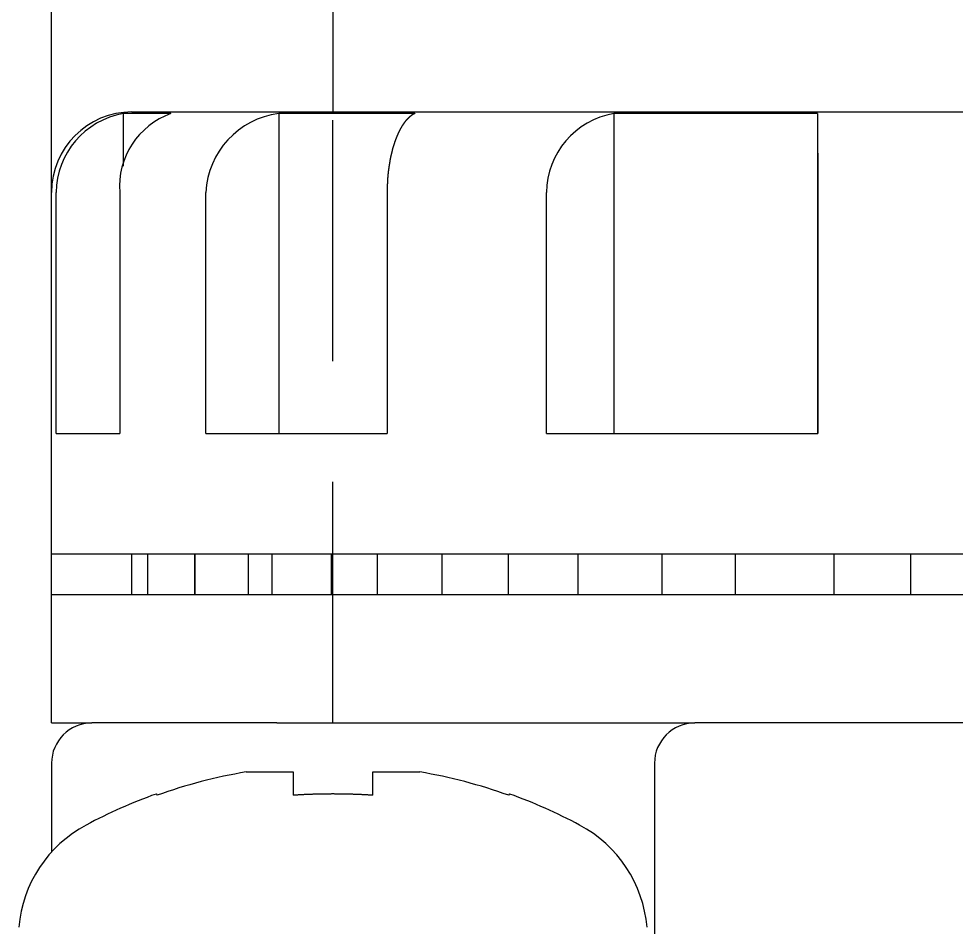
# Model space of a CAD drawing. Extents: x 257 to 467, y 148 to 350.
# Drawn here: x 287.72 to 299.39, y 223.34 to 234.64 of the extents above; entities that cross this region are included whole.
import ezdxf

# ---------------------------------------------------------------- set-up
doc = ezdxf.new("R2010")
doc.units = 0
doc.linetypes.add('HIDDEN', pattern=[4.5, 3, -1.5])
doc.layers.get('0').update_dxf_attribs({"linetype": 'CONTINUOUS'})

msp = doc.modelspace()

# ---------------------------------------------------------------- linework, layer by layer
at = {"color": 7, "linetype": 'CONTINUOUS'}
for p, q in [((288.132, 232.477), (288.132, 244.877)), ((291.632, 234.877), (291.632, 234.377)), ((291.632, 234.377), (291.632, 233.477)), ((289.024, 233.457), (289.024, 232.805)), ((289.618, 233.457), (289.024, 233.457)), ((289.132, 233.477), (322.132, 233.477)), ((290.958, 233.457), (290.958, 229.477)), ((292.651, 233.457), (290.958, 233.457)), ((295.125, 233.457), (295.125, 229.477)), ((297.659, 233.457), (295.125, 233.457)), ((297.659, 233.457), (297.659, 229.477)), ((297.66, 233.457), (297.663, 232.477)), ((288.132, 227.977), (288.132, 232.477)), ((288.188, 229.477), (288.188, 232.477)), ((288.98, 232.477), (288.98, 229.477)), ((290.051, 229.477), (290.051, 232.477)), ((292.307, 232.477), (292.307, 229.477)), ((294.287, 229.477), (294.287, 232.477)), ((297.663, 232.477), (297.663, 229.477)), ((288.188, 229.477), (288.98, 229.477)), ((290.051, 229.477), (292.307, 229.477)), ((294.287, 229.477), (297.663, 229.477)), ((323.132, 227.977), (288.132, 227.977)), ((288.132, 227.477), (288.132, 227.977)), ((289.132, 227.477), (289.132, 227.977)), ((289.329, 227.477), (289.329, 227.977)), ((289.915, 227.977), (289.915, 227.477)), ((289.915, 227.477), (289.915, 227.977)), ((290.577, 227.977), (290.577, 227.477)), ((290.876, 227.477), (290.876, 227.977)), ((291.61, 227.977), (291.61, 227.477)), ((292.187, 227.477), (292.187, 227.977)), ((292.988, 227.977), (292.988, 227.477)), ((293.818, 227.477), (293.818, 227.977)), ((294.677, 227.977), (294.677, 227.477)), ((295.727, 227.477), (295.727, 227.977)), ((296.636, 227.977), (296.636, 227.477)), ((297.868, 227.477), (297.868, 227.977)), ((298.817, 227.977), (298.817, 227.477)), ((288.132, 225.877), (288.132, 227.477)), ((288.132, 227.477), (323.132, 227.477)), ((288.132, 225.877), (288.632, 225.877)), ((290.935, 225.877), (288.632, 225.877)), ((290.935, 225.877), (296.132, 225.877)), ((301.478, 225.877), (296.132, 225.877)), ((288.132, 225.377), (288.132, 224.27)), ((295.632, 225.377), (295.632, 221.777)), ((290.552, 225.268), (291.137, 225.268)), ((291.137, 225.268), (291.137, 224.978)), ((292.127, 224.978), (292.127, 225.268)), ((292.127, 225.268), (292.712, 225.268)), ((289.432, 224.994), (289.445, 224.978)), ((293.819, 224.978), (293.832, 224.994))]:
    msp.add_line(p, q, dxfattribs=at)
at = {"color": 7, "linetype": 'HIDDEN'}
msp.add_line((291.632, 225.877), (291.632, 233.477), dxfattribs=at)
at = {"color": 7}
msp.add_polyline3d([(292.651, 233.457, 0), (292.65, 233.457, 0), (292.649, 233.456, 0), (292.649, 233.456, 0), (292.648, 233.456, 0), (292.647, 233.456, 0), (292.647, 233.455, 0), (292.646, 233.455, 0), (292.645, 233.455, 0), (292.645, 233.455, 0), (292.644, 233.454, 0), (292.644, 233.454, 0), (292.643, 233.454, 0), (292.642, 233.454, 0), (292.642, 233.453, 0), (292.641, 233.453, 0), (292.64, 233.453, 0), (292.64, 233.453, 0), (292.639, 233.452, 0), (292.638, 233.452, 0), (292.638, 233.452, 0), (292.637, 233.451, 0), (292.637, 233.451, 0), (292.636, 233.451, 0), (292.635, 233.451, 0), (292.635, 233.45, 0), (292.634, 233.45, 0), (292.633, 233.45, 0), (292.633, 233.449, 0), (292.632, 233.449, 0), (292.632, 233.449, 0), (292.631, 233.448, 0), (292.63, 233.448, 0), (292.63, 233.448, 0), (292.629, 233.447, 0), (292.629, 233.447, 0), (292.628, 233.447, 0), (292.627, 233.446, 0), (292.627, 233.446, 0), (292.626, 233.446, 0), (292.626, 233.445, 0), (292.625, 233.445, 0), (292.624, 233.445, 0), (292.624, 233.444, 0), (292.623, 233.444, 0), (292.623, 233.444, 0), (292.622, 233.443, 0), (292.621, 233.443, 0), (292.621, 233.443, 0), (292.62, 233.442, 0), (292.62, 233.442, 0), (292.619, 233.442, 0), (292.618, 233.441, 0), (292.618, 233.441, 0), (292.617, 233.44, 0), (292.617, 233.44, 0), (292.616, 233.44, 0), (292.616, 233.439, 0), (292.615, 233.439, 0), (292.614, 233.439, 0), (292.614, 233.438, 0), (292.613, 233.438, 0), (292.613, 233.437, 0), (292.612, 233.437, 0), (292.612, 233.437, 0), (292.611, 233.436, 0), (292.61, 233.436, 0), (292.61, 233.435, 0), (292.609, 233.435, 0), (292.609, 233.435, 0), (292.608, 233.434, 0), (292.608, 233.434, 0), (292.607, 233.433, 0), (292.607, 233.433, 0), (292.606, 233.433, 0), (292.605, 233.432, 0), (292.605, 233.432, 0), (292.604, 233.431, 0), (292.604, 233.431, 0), (292.603, 233.43, 0), (292.603, 233.43, 0), (292.602, 233.43, 0), (292.602, 233.429, 0), (292.601, 233.429, 0), (292.601, 233.428, 0), (292.6, 233.428, 0), (292.599, 233.427, 0), (292.599, 233.427, 0), (292.598, 233.427, 0), (292.598, 233.426, 0), (292.597, 233.426, 0), (292.597, 233.425, 0), (292.596, 233.425, 0), (292.596, 233.424, 0), (292.595, 233.424, 0), (292.595, 233.423, 0), (292.594, 233.423, 0), (292.594, 233.423, 0), (292.593, 233.422, 0), (292.593, 233.422, 0), (292.592, 233.421, 0), (292.592, 233.421, 0), (292.591, 233.42, 0), (292.59, 233.42, 0), (292.59, 233.419, 0), (292.589, 233.419, 0), (292.589, 233.419, 0), (292.588, 233.418, 0), (292.588, 233.418, 0), (292.587, 233.417, 0), (292.587, 233.417, 0), (292.586, 233.416, 0), (292.586, 233.416, 0), (292.585, 233.415, 0), (292.585, 233.415, 0), (292.584, 233.414, 0), (292.584, 233.414, 0), (292.583, 233.413, 0), (292.583, 233.413, 0), (292.582, 233.413, 0), (292.582, 233.412, 0), (292.581, 233.412, 0), (292.581, 233.411, 0), (292.58, 233.411, 0), (292.58, 233.41, 0), (292.579, 233.41, 0), (292.579, 233.409, 0), (292.578, 233.409, 0), (292.578, 233.408, 0), (292.577, 233.408, 0), (292.577, 233.407, 0), (292.576, 233.407, 0), (292.576, 233.406, 0), (292.575, 233.406, 0), (292.575, 233.406, 0), (292.574, 233.405, 0), (292.574, 233.405, 0), (292.573, 233.404, 0), (292.573, 233.404, 0), (292.572, 233.403, 0), (292.572, 233.403, 0), (292.571, 233.402, 0), (292.571, 233.402, 0), (292.57, 233.401, 0), (292.57, 233.401, 0), (292.569, 233.4, 0), (292.569, 233.4, 0), (292.568, 233.399, 0), (292.568, 233.399, 0), (292.567, 233.398, 0), (292.567, 233.398, 0), (292.566, 233.397, 0), (292.566, 233.397, 0), (292.565, 233.396, 0), (292.565, 233.396, 0), (292.564, 233.395, 0), (292.564, 233.395, 0), (292.563, 233.394, 0), (292.563, 233.394, 0), (292.562, 233.393, 0), (292.562, 233.393, 0), (292.561, 233.392, 0), (292.561, 233.392, 0), (292.56, 233.391, 0), (292.56, 233.391, 0), (292.559, 233.39, 0), (292.559, 233.39, 0), (292.558, 233.389, 0), (292.558, 233.389, 0), (292.558, 233.388, 0), (292.557, 233.388, 0), (292.557, 233.387, 0), (292.556, 233.387, 0), (292.556, 233.386, 0), (292.555, 233.386, 0), (292.555, 233.385, 0), (292.554, 233.385, 0), (292.554, 233.384, 0), (292.553, 233.384, 0), (292.553, 233.383, 0), (292.552, 233.383, 0), (292.552, 233.382, 0), (292.551, 233.382, 0), (292.551, 233.381, 0), (292.55, 233.381, 0), (292.55, 233.38, 0), (292.55, 233.38, 0), (292.549, 233.379, 0), (292.549, 233.379, 0), (292.548, 233.378, 0), (292.548, 233.378, 0), (292.547, 233.377, 0), (292.547, 233.377, 0), (292.546, 233.376, 0), (292.546, 233.376, 0), (292.545, 233.375, 0), (292.545, 233.375, 0), (292.545, 233.374, 0), (292.544, 233.374, 0), (292.544, 233.373, 0), (292.543, 233.373, 0), (292.543, 233.372, 0), (292.542, 233.372, 0), (292.542, 233.371, 0), (292.541, 233.371, 0), (292.541, 233.37, 0), (292.54, 233.37, 0), (292.54, 233.369, 0), (292.54, 233.369, 0), (292.539, 233.368, 0), (292.539, 233.367, 0), (292.538, 233.367, 0), (292.538, 233.366, 0), (292.537, 233.366, 0), (292.537, 233.365, 0), (292.536, 233.365, 0), (292.536, 233.364, 0), (292.536, 233.364, 0), (292.535, 233.363, 0), (292.535, 233.363, 0), (292.534, 233.362, 0), (292.534, 233.362, 0), (292.533, 233.361, 0), (292.533, 233.361, 0), (292.532, 233.36, 0), (292.532, 233.359, 0), (292.532, 233.359, 0), (292.531, 233.358, 0), (292.531, 233.358, 0), (292.53, 233.357, 0), (292.53, 233.357, 0), (292.529, 233.356, 0), (292.529, 233.356, 0), (292.529, 233.355, 0), (292.528, 233.355, 0), (292.528, 233.354, 0), (292.527, 233.354, 0), (292.527, 233.353, 0), (292.526, 233.352, 0), (292.526, 233.352, 0), (292.526, 233.351, 0), (292.525, 233.351, 0), (292.525, 233.35, 0), (292.524, 233.35, 0), (292.524, 233.349, 0), (292.523, 233.349, 0), (292.523, 233.348, 0), (292.523, 233.348, 0), (292.522, 233.347, 0), (292.522, 233.346, 0), (292.521, 233.346, 0), (292.521, 233.345, 0), (292.521, 233.345, 0), (292.52, 233.344, 0), (292.52, 233.344, 0), (292.519, 233.343, 0), (292.519, 233.343, 0), (292.518, 233.342, 0), (292.518, 233.342, 0), (292.518, 233.341, 0), (292.517, 233.34, 0), (292.517, 233.34, 0), (292.516, 233.339, 0), (292.516, 233.339, 0), (292.516, 233.338, 0), (292.515, 233.338, 0), (292.515, 233.337, 0), (292.514, 233.337, 0), (292.514, 233.336, 0), (292.514, 233.335, 0), (292.513, 233.335, 0), (292.513, 233.334, 0), (292.512, 233.334, 0), (292.512, 233.333, 0), (292.512, 233.333, 0), (292.511, 233.332, 0), (292.511, 233.331, 0), (292.51, 233.331, 0), (292.51, 233.33, 0), (292.51, 233.33, 0), (292.509, 233.329, 0), (292.509, 233.329, 0), (292.508, 233.328, 0), (292.508, 233.328, 0), (292.508, 233.327, 0), (292.507, 233.326, 0), (292.507, 233.326, 0), (292.506, 233.325, 0), (292.506, 233.325, 0), (292.506, 233.324, 0), (292.505, 233.324, 0), (292.505, 233.323, 0), (292.505, 233.322, 0), (292.504, 233.322, 0), (292.504, 233.321, 0), (292.503, 233.321, 0), (292.503, 233.32, 0), (292.503, 233.32, 0), (292.502, 233.319, 0), (292.502, 233.318, 0), (292.501, 233.318, 0), (292.501, 233.317, 0), (292.501, 233.317, 0), (292.5, 233.316, 0), (292.5, 233.315, 0), (292.5, 233.315, 0), (292.499, 233.314, 0), (292.499, 233.314, 0), (292.498, 233.313, 0), (292.498, 233.313, 0), (292.498, 233.312, 0), (292.497, 233.311, 0), (292.497, 233.311, 0), (292.497, 233.31, 0), (292.496, 233.31, 0), (292.496, 233.309, 0), (292.495, 233.309, 0), (292.495, 233.308, 0), (292.495, 233.307, 0), (292.494, 233.307, 0), (292.494, 233.306, 0), (292.494, 233.306, 0), (292.493, 233.305, 0), (292.493, 233.304, 0), (292.493, 233.304, 0), (292.492, 233.303, 0), (292.492, 233.303, 0), (292.491, 233.302, 0), (292.491, 233.302, 0), (292.491, 233.301, 0), (292.49, 233.3, 0), (292.49, 233.3, 0), (292.49, 233.299, 0), (292.489, 233.299, 0), (292.489, 233.298, 0), (292.489, 233.297, 0), (292.488, 233.297, 0), (292.488, 233.296, 0), (292.487, 233.296, 0), (292.487, 233.295, 0), (292.487, 233.294, 0), (292.486, 233.294, 0), (292.486, 233.293, 0), (292.486, 233.293, 0), (292.485, 233.292, 0), (292.485, 233.292, 0), (292.485, 233.291, 0), (292.484, 233.29, 0), (292.484, 233.29, 0), (292.484, 233.289, 0), (292.483, 233.289, 0), (292.483, 233.288, 0), (292.483, 233.287, 0), (292.482, 233.287, 0), (292.482, 233.286, 0), (292.481, 233.286, 0), (292.481, 233.285, 0), (292.481, 233.284, 0), (292.48, 233.284, 0), (292.48, 233.283, 0), (292.48, 233.283, 0), (292.479, 233.282, 0), (292.479, 233.281, 0), (292.479, 233.281, 0), (292.478, 233.28, 0), (292.478, 233.28, 0), (292.478, 233.279, 0), (292.477, 233.278, 0), (292.477, 233.278, 0), (292.477, 233.277, 0), (292.476, 233.277, 0), (292.476, 233.276, 0), (292.476, 233.275, 0), (292.475, 233.275, 0), (292.475, 233.274, 0), (292.475, 233.274, 0), (292.474, 233.273, 0), (292.474, 233.272, 0), (292.474, 233.272, 0), (292.473, 233.271, 0), (292.473, 233.271, 0), (292.473, 233.27, 0), (292.472, 233.269, 0), (292.472, 233.269, 0), (292.472, 233.268, 0), (292.471, 233.268, 0), (292.471, 233.267, 0), (292.471, 233.266, 0), (292.47, 233.266, 0), (292.47, 233.265, 0), (292.47, 233.265, 0), (292.469, 233.264, 0), (292.469, 233.263, 0), (292.469, 233.263, 0), (292.468, 233.262, 0), (292.468, 233.261, 0), (292.468, 233.261, 0), (292.467, 233.26, 0), (292.467, 233.26, 0), (292.467, 233.259, 0), (292.466, 233.258, 0), (292.466, 233.258, 0), (292.466, 233.257, 0), (292.465, 233.257, 0), (292.465, 233.256, 0), (292.465, 233.255, 0), (292.464, 233.255, 0), (292.464, 233.254, 0), (292.464, 233.254, 0), (292.464, 233.253, 0), (292.463, 233.252, 0), (292.463, 233.252, 0), (292.463, 233.251, 0), (292.462, 233.25, 0), (292.462, 233.25, 0), (292.462, 233.249, 0), (292.461, 233.249, 0), (292.461, 233.248, 0), (292.461, 233.247, 0), (292.46, 233.247, 0), (292.46, 233.246, 0), (292.46, 233.246, 0), (292.459, 233.245, 0), (292.459, 233.244, 0), (292.459, 233.244, 0), (292.458, 233.243, 0), (292.458, 233.243, 0), (292.458, 233.242, 0), (292.458, 233.241, 0), (292.457, 233.241, 0), (292.457, 233.24, 0), (292.457, 233.239, 0), (292.456, 233.239, 0), (292.456, 233.238, 0), (292.456, 233.238, 0), (292.455, 233.237, 0), (292.455, 233.236, 0), (292.455, 233.236, 0), (292.454, 233.235, 0), (292.454, 233.234, 0), (292.454, 233.234, 0), (292.454, 233.233, 0), (292.453, 233.233, 0), (292.453, 233.232, 0), (292.453, 233.231, 0), (292.452, 233.231, 0), (292.452, 233.23, 0), (292.452, 233.23, 0), (292.451, 233.229, 0), (292.451, 233.228, 0), (292.451, 233.228, 0), (292.451, 233.227, 0), (292.45, 233.226, 0), (292.45, 233.226, 0), (292.45, 233.225, 0), (292.449, 233.225, 0), (292.449, 233.224, 0), (292.449, 233.223, 0), (292.448, 233.223, 0), (292.448, 233.222, 0), (292.448, 233.221, 0), (292.448, 233.221, 0), (292.447, 233.22, 0), (292.447, 233.22, 0), (292.447, 233.219, 0), (292.446, 233.218, 0), (292.446, 233.218, 0), (292.446, 233.217, 0), (292.446, 233.216, 0), (292.445, 233.216, 0), (292.445, 233.215, 0), (292.445, 233.215, 0), (292.444, 233.214, 0), (292.444, 233.213, 0), (292.444, 233.213, 0), (292.444, 233.212, 0), (292.443, 233.211, 0), (292.443, 233.211, 0), (292.443, 233.21, 0), (292.442, 233.21, 0), (292.442, 233.209, 0), (292.442, 233.208, 0), (292.442, 233.208, 0), (292.441, 233.207, 0), (292.441, 233.206, 0), (292.441, 233.206, 0), (292.44, 233.205, 0), (292.44, 233.205, 0), (292.44, 233.204, 0), (292.44, 233.203, 0), (292.439, 233.203, 0), (292.439, 233.202, 0), (292.439, 233.201, 0), (292.438, 233.201, 0), (292.438, 233.2, 0), (292.438, 233.199, 0), (292.438, 233.199, 0), (292.437, 233.198, 0), (292.437, 233.198, 0), (292.437, 233.197, 0), (292.436, 233.196, 0), (292.436, 233.196, 0), (292.436, 233.195, 0), (292.436, 233.194, 0), (292.435, 233.194, 0), (292.435, 233.193, 0), (292.435, 233.193, 0), (292.435, 233.192, 0), (292.434, 233.191, 0), (292.434, 233.191, 0), (292.434, 233.19, 0), (292.433, 233.189, 0), (292.433, 233.189, 0), (292.433, 233.188, 0), (292.433, 233.187, 0), (292.432, 233.187, 0), (292.432, 233.186, 0), (292.432, 233.186, 0), (292.432, 233.185, 0), (292.431, 233.184, 0), (292.431, 233.184, 0), (292.431, 233.183, 0), (292.43, 233.182, 0), (292.43, 233.182, 0), (292.43, 233.181, 0), (292.43, 233.181, 0), (292.429, 233.18, 0), (292.429, 233.179, 0), (292.429, 233.179, 0), (292.429, 233.178, 0), (292.428, 233.177, 0), (292.428, 233.177, 0), (292.428, 233.176, 0), (292.427, 233.175, 0), (292.427, 233.175, 0), (292.427, 233.174, 0), (292.427, 233.174, 0), (292.426, 233.173, 0), (292.426, 233.172, 0), (292.426, 233.172, 0), (292.426, 233.171, 0), (292.425, 233.17, 0), (292.425, 233.17, 0), (292.425, 233.169, 0), (292.425, 233.168, 0), (292.424, 233.168, 0), (292.424, 233.167, 0), (292.424, 233.166, 0), (292.424, 233.166, 0), (292.423, 233.165, 0), (292.423, 233.165, 0), (292.423, 233.164, 0), (292.423, 233.163, 0), (292.422, 233.163, 0), (292.422, 233.162, 0), (292.422, 233.161, 0), (292.421, 233.161, 0), (292.421, 233.16, 0), (292.421, 233.159, 0), (292.421, 233.159, 0), (292.42, 233.158, 0), (292.42, 233.158, 0), (292.42, 233.157, 0), (292.42, 233.156, 0), (292.419, 233.156, 0), (292.419, 233.155, 0), (292.419, 233.154, 0), (292.419, 233.154, 0), (292.418, 233.153, 0), (292.418, 233.152, 0), (292.418, 233.152, 0), (292.418, 233.151, 0), (292.417, 233.15, 0), (292.417, 233.15, 0), (292.417, 233.149, 0), (292.417, 233.149, 0), (292.416, 233.148, 0), (292.416, 233.147, 0), (292.416, 233.147, 0), (292.416, 233.146, 0), (292.415, 233.145, 0), (292.415, 233.145, 0), (292.415, 233.144, 0), (292.415, 233.143, 0), (292.414, 233.143, 0), (292.414, 233.142, 0), (292.414, 233.141, 0), (292.414, 233.141, 0), (292.413, 233.14, 0), (292.413, 233.14, 0), (292.413, 233.139, 0), (292.413, 233.138, 0), (292.412, 233.138, 0), (292.412, 233.137, 0), (292.412, 233.136, 0), (292.412, 233.136, 0), (292.411, 233.135, 0), (292.411, 233.134, 0), (292.411, 233.134, 0), (292.411, 233.133, 0), (292.411, 233.132, 0), (292.41, 233.132, 0), (292.41, 233.131, 0), (292.41, 233.131, 0), (292.41, 233.13, 0), (292.409, 233.129, 0), (292.409, 233.129, 0), (292.409, 233.128, 0), (292.409, 233.127, 0), (292.408, 233.127, 0), (292.408, 233.126, 0), (292.408, 233.125, 0), (292.408, 233.125, 0), (292.407, 233.124, 0), (292.407, 233.123, 0), (292.407, 233.123, 0), (292.407, 233.122, 0), (292.406, 233.121, 0), (292.406, 233.121, 0), (292.406, 233.12, 0), (292.406, 233.12, 0), (292.405, 233.119, 0), (292.405, 233.118, 0), (292.405, 233.118, 0), (292.405, 233.117, 0), (292.405, 233.116, 0), (292.404, 233.116, 0), (292.404, 233.115, 0), (292.404, 233.114, 0), (292.404, 233.114, 0), (292.403, 233.113, 0), (292.403, 233.112, 0), (292.403, 233.112, 0), (292.403, 233.111, 0), (292.402, 233.11, 0), (292.402, 233.11, 0), (292.402, 233.109, 0), (292.402, 233.108, 0), (292.402, 233.108, 0), (292.401, 233.107, 0), (292.401, 233.107, 0), (292.401, 233.106, 0), (292.401, 233.105, 0), (292.4, 233.105, 0), (292.4, 233.104, 0), (292.4, 233.103, 0), (292.4, 233.103, 0), (292.4, 233.102, 0), (292.399, 233.101, 0), (292.399, 233.101, 0), (292.399, 233.1, 0), (292.399, 233.099, 0), (292.398, 233.099, 0), (292.398, 233.098, 0), (292.398, 233.097, 0), (292.398, 233.097, 0), (292.397, 233.096, 0), (292.397, 233.095, 0), (292.397, 233.095, 0), (292.397, 233.094, 0), (292.397, 233.093, 0), (292.396, 233.093, 0), (292.396, 233.092, 0), (292.396, 233.092, 0), (292.396, 233.091, 0), (292.396, 233.09, 0), (292.395, 233.09, 0), (292.395, 233.089, 0), (292.395, 233.088, 0), (292.395, 233.088, 0), (292.394, 233.087, 0), (292.394, 233.086, 0), (292.394, 233.086, 0), (292.394, 233.085, 0), (292.394, 233.084, 0), (292.393, 233.084, 0), (292.393, 233.083, 0), (292.393, 233.082, 0), (292.393, 233.082, 0), (292.392, 233.081, 0), (292.392, 233.08, 0), (292.392, 233.08, 0), (292.392, 233.079, 0), (292.392, 233.078, 0), (292.391, 233.078, 0), (292.391, 233.077, 0), (292.391, 233.076, 0), (292.391, 233.076, 0), (292.391, 233.075, 0), (292.39, 233.074, 0), (292.39, 233.074, 0), (292.39, 233.073, 0), (292.39, 233.073, 0), (292.39, 233.072, 0), (292.389, 233.071, 0), (292.389, 233.071, 0), (292.389, 233.07, 0), (292.389, 233.069, 0), (292.388, 233.069, 0), (292.388, 233.068, 0), (292.388, 233.067, 0), (292.388, 233.067, 0), (292.388, 233.066, 0), (292.387, 233.065, 0), (292.387, 233.065, 0), (292.387, 233.064, 0), (292.387, 233.063, 0), (292.387, 233.063, 0), (292.386, 233.062, 0), (292.386, 233.061, 0), (292.386, 233.061, 0), (292.386, 233.06, 0), (292.386, 233.059, 0), (292.385, 233.059, 0), (292.385, 233.058, 0), (292.385, 233.057, 0), (292.385, 233.057, 0), (292.385, 233.056, 0), (292.384, 233.055, 0), (292.384, 233.055, 0), (292.384, 233.054, 0), (292.384, 233.053, 0), (292.384, 233.053, 0), (292.383, 233.052, 0), (292.383, 233.051, 0), (292.383, 233.051, 0), (292.383, 233.05, 0), (292.383, 233.049, 0), (292.382, 233.049, 0), (292.382, 233.048, 0), (292.382, 233.047, 0), (292.382, 233.047, 0), (292.382, 233.046, 0), (292.381, 233.045, 0), (292.381, 233.045, 0), (292.381, 233.044, 0), (292.381, 233.043, 0), (292.381, 233.043, 0), (292.38, 233.042, 0), (292.38, 233.042, 0), (292.38, 233.041, 0), (292.38, 233.04, 0), (292.38, 233.04, 0), (292.38, 233.039, 0), (292.379, 233.038, 0), (292.379, 233.038, 0), (292.379, 233.037, 0), (292.379, 233.036, 0), (292.379, 233.036, 0), (292.378, 233.035, 0), (292.378, 233.034, 0), (292.378, 233.034, 0), (292.378, 233.033, 0), (292.378, 233.032, 0), (292.377, 233.032, 0), (292.377, 233.031, 0), (292.377, 233.03, 0), (292.377, 233.03, 0), (292.377, 233.029, 0), (292.376, 233.028, 0), (292.376, 233.028, 0), (292.376, 233.027, 0), (292.376, 233.026, 0), (292.376, 233.026, 0), (292.376, 233.025, 0), (292.375, 233.024, 0), (292.375, 233.024, 0), (292.375, 233.023, 0), (292.375, 233.022, 0), (292.375, 233.022, 0), (292.374, 233.021, 0), (292.374, 233.02, 0), (292.374, 233.02, 0), (292.374, 233.019, 0), (292.374, 233.018, 0), (292.374, 233.018, 0), (292.373, 233.017, 0), (292.373, 233.016, 0), (292.373, 233.016, 0), (292.373, 233.015, 0), (292.373, 233.014, 0), (292.372, 233.014, 0), (292.372, 233.013, 0), (292.372, 233.012, 0), (292.372, 233.012, 0), (292.372, 233.011, 0), (292.372, 233.01, 0), (292.371, 233.01, 0), (292.371, 233.009, 0), (292.371, 233.008, 0), (292.371, 233.008, 0), (292.371, 233.007, 0), (292.37, 233.006, 0), (292.37, 233.006, 0), (292.37, 233.005, 0), (292.37, 233.004, 0), (292.37, 233.004, 0), (292.37, 233.003, 0), (292.369, 233.002, 0), (292.369, 233.002, 0), (292.369, 233.001, 0), (292.369, 233, 0), (292.369, 233, 0), (292.369, 232.999, 0), (292.368, 232.998, 0), (292.368, 232.998, 0), (292.368, 232.997, 0), (292.368, 232.996, 0), (292.368, 232.996, 0), (292.368, 232.995, 0), (292.367, 232.994, 0), (292.367, 232.994, 0), (292.367, 232.993, 0), (292.367, 232.992, 0), (292.367, 232.992, 0), (292.367, 232.991, 0), (292.366, 232.99, 0), (292.366, 232.99, 0), (292.366, 232.989, 0), (292.366, 232.988, 0), (292.366, 232.988, 0), (292.366, 232.987, 0), (292.365, 232.986, 0), (292.365, 232.986, 0), (292.365, 232.985, 0), (292.365, 232.984, 0), (292.365, 232.984, 0), (292.365, 232.983, 0), (292.364, 232.982, 0), (292.364, 232.982, 0), (292.364, 232.981, 0), (292.364, 232.98, 0), (292.364, 232.98, 0), (292.364, 232.979, 0), (292.363, 232.978, 0), (292.363, 232.978, 0), (292.363, 232.977, 0), (292.363, 232.976, 0), (292.363, 232.976, 0), (292.363, 232.975, 0), (292.362, 232.974, 0), (292.362, 232.974, 0), (292.362, 232.973, 0), (292.362, 232.972, 0), (292.362, 232.972, 0), (292.362, 232.971, 0), (292.361, 232.97, 0), (292.361, 232.97, 0), (292.361, 232.969, 0), (292.361, 232.968, 0), (292.361, 232.967, 0), (292.361, 232.967, 0), (292.36, 232.966, 0), (292.36, 232.965, 0), (292.36, 232.965, 0), (292.36, 232.964, 0), (292.36, 232.963, 0), (292.36, 232.963, 0), (292.36, 232.962, 0), (292.359, 232.961, 0), (292.359, 232.961, 0), (292.359, 232.96, 0), (292.359, 232.959, 0), (292.359, 232.959, 0), (292.359, 232.958, 0), (292.358, 232.957, 0), (292.358, 232.957, 0), (292.358, 232.956, 0), (292.358, 232.955, 0), (292.358, 232.955, 0), (292.358, 232.954, 0), (292.357, 232.953, 0), (292.357, 232.953, 0), (292.357, 232.952, 0), (292.357, 232.951, 0), (292.357, 232.951, 0), (292.357, 232.95, 0), (292.357, 232.949, 0), (292.356, 232.949, 0), (292.356, 232.948, 0), (292.356, 232.947, 0), (292.356, 232.947, 0), (292.356, 232.946, 0), (292.356, 232.945, 0), (292.356, 232.945, 0), (292.355, 232.944, 0), (292.355, 232.943, 0), (292.355, 232.943, 0), (292.355, 232.942, 0), (292.355, 232.941, 0), (292.355, 232.941, 0), (292.354, 232.94, 0), (292.354, 232.939, 0), (292.354, 232.939, 0), (292.354, 232.938, 0), (292.354, 232.937, 0), (292.354, 232.937, 0), (292.354, 232.936, 0), (292.353, 232.935, 0), (292.353, 232.935, 0), (292.353, 232.934, 0), (292.353, 232.933, 0), (292.353, 232.933, 0), (292.353, 232.932, 0), (292.353, 232.931, 0), (292.352, 232.93, 0), (292.352, 232.93, 0), (292.352, 232.929, 0), (292.352, 232.928, 0), (292.352, 232.928, 0), (292.352, 232.927, 0), (292.352, 232.926, 0), (292.351, 232.926, 0), (292.351, 232.925, 0), (292.351, 232.924, 0), (292.351, 232.924, 0), (292.351, 232.923, 0), (292.351, 232.922, 0), (292.351, 232.922, 0), (292.35, 232.921, 0), (292.35, 232.92, 0), (292.35, 232.92, 0), (292.35, 232.919, 0), (292.35, 232.918, 0), (292.35, 232.918, 0), (292.35, 232.917, 0), (292.349, 232.916, 0), (292.349, 232.916, 0), (292.349, 232.915, 0), (292.349, 232.914, 0), (292.349, 232.914, 0), (292.349, 232.913, 0), (292.349, 232.912, 0), (292.348, 232.912, 0), (292.348, 232.911, 0), (292.348, 232.91, 0), (292.348, 232.91, 0), (292.348, 232.909, 0), (292.348, 232.908, 0), (292.348, 232.908, 0), (292.348, 232.907, 0), (292.347, 232.906, 0), (292.347, 232.906, 0), (292.347, 232.905, 0), (292.347, 232.904, 0), (292.347, 232.903, 0), (292.347, 232.903, 0), (292.347, 232.902, 0), (292.346, 232.901, 0), (292.346, 232.901, 0), (292.346, 232.9, 0), (292.346, 232.899, 0), (292.346, 232.899, 0), (292.346, 232.898, 0), (292.346, 232.897, 0), (292.346, 232.897, 0), (292.345, 232.896, 0), (292.345, 232.895, 0), (292.345, 232.895, 0), (292.345, 232.894, 0), (292.345, 232.893, 0), (292.345, 232.893, 0), (292.345, 232.892, 0), (292.344, 232.891, 0), (292.344, 232.891, 0), (292.344, 232.89, 0), (292.344, 232.889, 0), (292.344, 232.889, 0), (292.344, 232.888, 0), (292.344, 232.887, 0), (292.344, 232.887, 0), (292.343, 232.886, 0), (292.343, 232.885, 0), (292.343, 232.885, 0), (292.343, 232.884, 0), (292.343, 232.883, 0), (292.343, 232.882, 0), (292.343, 232.882, 0), (292.343, 232.881, 0), (292.342, 232.88, 0), (292.342, 232.88, 0), (292.342, 232.879, 0), (292.342, 232.878, 0), (292.342, 232.878, 0), (292.342, 232.877, 0), (292.342, 232.876, 0), (292.342, 232.876, 0), (292.341, 232.875, 0), (292.341, 232.874, 0), (292.341, 232.874, 0), (292.341, 232.873, 0), (292.341, 232.872, 0), (292.341, 232.872, 0), (292.341, 232.871, 0), (292.341, 232.87, 0), (292.34, 232.87, 0), (292.34, 232.869, 0), (292.34, 232.868, 0), (292.34, 232.868, 0), (292.34, 232.867, 0), (292.34, 232.866, 0), (292.34, 232.866, 0), (292.34, 232.865, 0), (292.339, 232.864, 0), (292.339, 232.863, 0), (292.339, 232.863, 0), (292.339, 232.862, 0), (292.339, 232.861, 0), (292.339, 232.861, 0), (292.339, 232.86, 0), (292.339, 232.859, 0), (292.339, 232.859, 0), (292.338, 232.858, 0), (292.338, 232.857, 0), (292.338, 232.857, 0), (292.338, 232.856, 0), (292.338, 232.855, 0), (292.338, 232.855, 0), (292.338, 232.854, 0), (292.338, 232.853, 0), (292.337, 232.853, 0), (292.337, 232.852, 0), (292.337, 232.851, 0), (292.337, 232.851, 0), (292.337, 232.85, 0), (292.337, 232.849, 0), (292.337, 232.849, 0), (292.337, 232.848, 0), (292.337, 232.847, 0), (292.336, 232.847, 0), (292.336, 232.846, 0), (292.336, 232.845, 0), (292.336, 232.844, 0), (292.336, 232.844, 0), (292.336, 232.843, 0), (292.336, 232.842, 0), (292.336, 232.842, 0), (292.335, 232.841, 0), (292.335, 232.84, 0), (292.335, 232.84, 0), (292.335, 232.839, 0), (292.335, 232.838, 0), (292.335, 232.838, 0), (292.335, 232.837, 0), (292.335, 232.836, 0), (292.335, 232.836, 0), (292.334, 232.835, 0), (292.334, 232.834, 0), (292.334, 232.834, 0), (292.334, 232.833, 0), (292.334, 232.832, 0), (292.334, 232.832, 0), (292.334, 232.831, 0), (292.334, 232.83, 0), (292.334, 232.829, 0), (292.334, 232.829, 0), (292.333, 232.828, 0), (292.333, 232.827, 0), (292.333, 232.827, 0), (292.333, 232.826, 0), (292.333, 232.825, 0), (292.333, 232.825, 0), (292.333, 232.824, 0), (292.333, 232.823, 0), (292.333, 232.823, 0), (292.332, 232.822, 0), (292.332, 232.821, 0), (292.332, 232.821, 0), (292.332, 232.82, 0), (292.332, 232.819, 0), (292.332, 232.819, 0), (292.332, 232.818, 0), (292.332, 232.817, 0), (292.332, 232.817, 0), (292.331, 232.816, 0), (292.331, 232.815, 0), (292.331, 232.815, 0), (292.331, 232.814, 0), (292.331, 232.813, 0), (292.331, 232.812, 0), (292.331, 232.812, 0), (292.331, 232.811, 0), (292.331, 232.81, 0), (292.331, 232.81, 0), (292.33, 232.809, 0), (292.33, 232.808, 0), (292.33, 232.808, 0), (292.33, 232.807, 0), (292.33, 232.806, 0), (292.33, 232.806, 0), (292.33, 232.805, 0), (292.33, 232.804, 0), (292.33, 232.804, 0), (292.33, 232.803, 0), (292.329, 232.802, 0), (292.329, 232.802, 0), (292.329, 232.801, 0), (292.329, 232.8, 0), (292.329, 232.799, 0), (292.329, 232.799, 0), (292.329, 232.798, 0), (292.329, 232.797, 0), (292.329, 232.797, 0), (292.329, 232.796, 0), (292.328, 232.795, 0), (292.328, 232.795, 0), (292.328, 232.794, 0), (292.328, 232.793, 0), (292.328, 232.793, 0), (292.328, 232.792, 0), (292.328, 232.791, 0), (292.328, 232.791, 0), (292.328, 232.79, 0), (292.328, 232.789, 0), (292.327, 232.789, 0), (292.327, 232.788, 0), (292.327, 232.787, 0), (292.327, 232.787, 0), (292.327, 232.786, 0), (292.327, 232.785, 0), (292.327, 232.784, 0), (292.327, 232.784, 0), (292.327, 232.783, 0), (292.327, 232.782, 0), (292.326, 232.782, 0), (292.326, 232.781, 0), (292.326, 232.78, 0), (292.326, 232.78, 0), (292.326, 232.779, 0), (292.326, 232.778, 0), (292.326, 232.778, 0), (292.326, 232.777, 0), (292.326, 232.776, 0), (292.326, 232.776, 0), (292.326, 232.775, 0), (292.325, 232.774, 0), (292.325, 232.774, 0), (292.325, 232.773, 0), (292.325, 232.772, 0), (292.325, 232.771, 0), (292.325, 232.771, 0), (292.325, 232.77, 0), (292.325, 232.769, 0), (292.325, 232.769, 0), (292.325, 232.768, 0), (292.325, 232.767, 0), (292.324, 232.767, 0), (292.324, 232.766, 0), (292.324, 232.765, 0), (292.324, 232.765, 0), (292.324, 232.764, 0), (292.324, 232.763, 0), (292.324, 232.763, 0), (292.324, 232.762, 0), (292.324, 232.761, 0), (292.324, 232.761, 0), (292.324, 232.76, 0), (292.323, 232.759, 0), (292.323, 232.759, 0), (292.323, 232.758, 0), (292.323, 232.757, 0), (292.323, 232.756, 0), (292.323, 232.756, 0), (292.323, 232.755, 0), (292.323, 232.754, 0), (292.323, 232.754, 0), (292.323, 232.753, 0), (292.323, 232.752, 0), (292.323, 232.752, 0), (292.322, 232.751, 0), (292.322, 232.75, 0), (292.322, 232.75, 0), (292.322, 232.749, 0), (292.322, 232.748, 0), (292.322, 232.748, 0), (292.322, 232.747, 0), (292.322, 232.746, 0), (292.322, 232.746, 0), (292.322, 232.745, 0), (292.322, 232.744, 0), (292.321, 232.743, 0), (292.321, 232.743, 0), (292.321, 232.742, 0), (292.321, 232.741, 0), (292.321, 232.741, 0), (292.321, 232.74, 0), (292.321, 232.739, 0), (292.321, 232.739, 0), (292.321, 232.738, 0), (292.321, 232.737, 0), (292.321, 232.737, 0), (292.321, 232.736, 0), (292.321, 232.735, 0), (292.32, 232.735, 0), (292.32, 232.734, 0), (292.32, 232.733, 0), (292.32, 232.732, 0), (292.32, 232.732, 0), (292.32, 232.731, 0), (292.32, 232.73, 0), (292.32, 232.73, 0), (292.32, 232.729, 0), (292.32, 232.728, 0), (292.32, 232.728, 0), (292.32, 232.727, 0), (292.32, 232.726, 0), (292.319, 232.726, 0), (292.319, 232.725, 0), (292.319, 232.724, 0), (292.319, 232.724, 0), (292.319, 232.723, 0), (292.319, 232.722, 0), (292.319, 232.722, 0), (292.319, 232.721, 0), (292.319, 232.72, 0), (292.319, 232.719, 0), (292.319, 232.719, 0), (292.319, 232.718, 0), (292.319, 232.717, 0), (292.318, 232.717, 0), (292.318, 232.716, 0), (292.318, 232.715, 0), (292.318, 232.715, 0), (292.318, 232.714, 0), (292.318, 232.713, 0), (292.318, 232.713, 0), (292.318, 232.712, 0), (292.318, 232.711, 0), (292.318, 232.711, 0), (292.318, 232.71, 0), (292.318, 232.709, 0), (292.318, 232.708, 0), (292.318, 232.708, 0), (292.317, 232.707, 0), (292.317, 232.706, 0), (292.317, 232.706, 0), (292.317, 232.705, 0), (292.317, 232.704, 0), (292.317, 232.704, 0), (292.317, 232.703, 0), (292.317, 232.702, 0), (292.317, 232.702, 0), (292.317, 232.701, 0), (292.317, 232.7, 0), (292.317, 232.7, 0), (292.317, 232.699, 0), (292.317, 232.698, 0), (292.317, 232.698, 0), (292.316, 232.697, 0), (292.316, 232.696, 0), (292.316, 232.695, 0), (292.316, 232.695, 0), (292.316, 232.694, 0), (292.316, 232.693, 0), (292.316, 232.693, 0), (292.316, 232.692, 0), (292.316, 232.691, 0), (292.316, 232.691, 0), (292.316, 232.69, 0), (292.316, 232.689, 0), (292.316, 232.689, 0), (292.316, 232.688, 0), (292.316, 232.687, 0), (292.315, 232.687, 0), (292.315, 232.686, 0), (292.315, 232.685, 0), (292.315, 232.684, 0), (292.315, 232.684, 0), (292.315, 232.683, 0), (292.315, 232.682, 0), (292.315, 232.682, 0), (292.315, 232.681, 0), (292.315, 232.68, 0), (292.315, 232.68, 0), (292.315, 232.679, 0), (292.315, 232.678, 0), (292.315, 232.678, 0), (292.315, 232.677, 0), (292.315, 232.676, 0), (292.315, 232.676, 0), (292.314, 232.675, 0), (292.314, 232.674, 0), (292.314, 232.673, 0), (292.314, 232.673, 0), (292.314, 232.672, 0), (292.314, 232.671, 0), (292.314, 232.671, 0), (292.314, 232.67, 0), (292.314, 232.669, 0), (292.314, 232.669, 0), (292.314, 232.668, 0), (292.314, 232.667, 0), (292.314, 232.667, 0), (292.314, 232.666, 0), (292.314, 232.665, 0), (292.314, 232.665, 0), (292.314, 232.664, 0), (292.313, 232.663, 0), (292.313, 232.662, 0), (292.313, 232.662, 0), (292.313, 232.661, 0), (292.313, 232.66, 0), (292.313, 232.66, 0), (292.313, 232.659, 0), (292.313, 232.658, 0), (292.313, 232.658, 0), (292.313, 232.657, 0), (292.313, 232.656, 0), (292.313, 232.656, 0), (292.313, 232.655, 0), (292.313, 232.654, 0), (292.313, 232.654, 0), (292.313, 232.653, 0), (292.313, 232.652, 0), (292.313, 232.651, 0), (292.313, 232.651, 0), (292.312, 232.65, 0), (292.312, 232.649, 0), (292.312, 232.649, 0), (292.312, 232.648, 0), (292.312, 232.647, 0), (292.312, 232.647, 0), (292.312, 232.646, 0), (292.312, 232.645, 0), (292.312, 232.645, 0), (292.312, 232.644, 0), (292.312, 232.643, 0), (292.312, 232.643, 0), (292.312, 232.642, 0), (292.312, 232.641, 0), (292.312, 232.64, 0), (292.312, 232.64, 0), (292.312, 232.639, 0), (292.312, 232.638, 0), (292.312, 232.638, 0), (292.312, 232.637, 0), (292.312, 232.636, 0), (292.311, 232.636, 0), (292.311, 232.635, 0), (292.311, 232.634, 0), (292.311, 232.634, 0), (292.311, 232.633, 0), (292.311, 232.632, 0), (292.311, 232.632, 0), (292.311, 232.631, 0), (292.311, 232.63, 0), (292.311, 232.629, 0), (292.311, 232.629, 0), (292.311, 232.628, 0), (292.311, 232.627, 0), (292.311, 232.627, 0), (292.311, 232.626, 0), (292.311, 232.625, 0), (292.311, 232.625, 0), (292.311, 232.624, 0), (292.311, 232.623, 0), (292.311, 232.623, 0), (292.311, 232.622, 0), (292.311, 232.621, 0), (292.31, 232.621, 0), (292.31, 232.62, 0), (292.31, 232.619, 0), (292.31, 232.618, 0), (292.31, 232.618, 0), (292.31, 232.617, 0), (292.31, 232.616, 0), (292.31, 232.616, 0), (292.31, 232.615, 0), (292.31, 232.614, 0), (292.31, 232.614, 0), (292.31, 232.613, 0), (292.31, 232.612, 0), (292.31, 232.612, 0), (292.31, 232.611, 0), (292.31, 232.61, 0), (292.31, 232.61, 0), (292.31, 232.609, 0), (292.31, 232.608, 0), (292.31, 232.607, 0), (292.31, 232.607, 0), (292.31, 232.606, 0), (292.31, 232.605, 0), (292.31, 232.605, 0), (292.31, 232.604, 0), (292.31, 232.603, 0), (292.309, 232.603, 0), (292.309, 232.602, 0), (292.309, 232.601, 0), (292.309, 232.601, 0), (292.309, 232.6, 0), (292.309, 232.599, 0), (292.309, 232.598, 0), (292.309, 232.598, 0), (292.309, 232.597, 0), (292.309, 232.596, 0), (292.309, 232.596, 0), (292.309, 232.595, 0), (292.309, 232.594, 0), (292.309, 232.594, 0), (292.309, 232.593, 0), (292.309, 232.592, 0), (292.309, 232.592, 0), (292.309, 232.591, 0), (292.309, 232.59, 0), (292.309, 232.59, 0), (292.309, 232.589, 0), (292.309, 232.588, 0), (292.309, 232.587, 0), (292.309, 232.587, 0), (292.309, 232.586, 0), (292.309, 232.585, 0), (292.309, 232.585, 0), (292.309, 232.584, 0), (292.309, 232.583, 0), (292.308, 232.583, 0), (292.308, 232.582, 0), (292.308, 232.581, 0), (292.308, 232.581, 0), (292.308, 232.58, 0), (292.308, 232.579, 0), (292.308, 232.579, 0), (292.308, 232.578, 0), (292.308, 232.577, 0), (292.308, 232.576, 0), (292.308, 232.576, 0), (292.308, 232.575, 0), (292.308, 232.574, 0), (292.308, 232.574, 0), (292.308, 232.573, 0), (292.308, 232.572, 0), (292.308, 232.572, 0), (292.308, 232.571, 0), (292.308, 232.57, 0), (292.308, 232.57, 0), (292.308, 232.569, 0), (292.308, 232.568, 0), (292.308, 232.567, 0), (292.308, 232.567, 0), (292.308, 232.566, 0), (292.308, 232.565, 0), (292.308, 232.565, 0), (292.308, 232.564, 0), (292.308, 232.563, 0), (292.308, 232.563, 0), (292.308, 232.562, 0), (292.308, 232.561, 0), (292.308, 232.561, 0), (292.308, 232.56, 0), (292.308, 232.559, 0), (292.308, 232.559, 0), (292.308, 232.558, 0), (292.308, 232.557, 0), (292.307, 232.556, 0), (292.307, 232.556, 0), (292.307, 232.555, 0), (292.307, 232.554, 0), (292.307, 232.554, 0), (292.307, 232.553, 0), (292.307, 232.552, 0), (292.307, 232.552, 0), (292.307, 232.551, 0), (292.307, 232.55, 0), (292.307, 232.55, 0), (292.307, 232.549, 0), (292.307, 232.548, 0), (292.307, 232.547, 0), (292.307, 232.547, 0), (292.307, 232.546, 0), (292.307, 232.545, 0), (292.307, 232.545, 0), (292.307, 232.544, 0), (292.307, 232.543, 0), (292.307, 232.543, 0), (292.307, 232.542, 0), (292.307, 232.541, 0), (292.307, 232.541, 0), (292.307, 232.54, 0), (292.307, 232.539, 0), (292.307, 232.539, 0), (292.307, 232.538, 0), (292.307, 232.537, 0), (292.307, 232.536, 0), (292.307, 232.536, 0), (292.307, 232.535, 0), (292.307, 232.534, 0), (292.307, 232.534, 0), (292.307, 232.533, 0), (292.307, 232.532, 0), (292.307, 232.532, 0), (292.307, 232.531, 0), (292.307, 232.53, 0), (292.307, 232.53, 0), (292.307, 232.529, 0), (292.307, 232.528, 0), (292.307, 232.527, 0), (292.307, 232.527, 0), (292.307, 232.526, 0), (292.307, 232.525, 0), (292.307, 232.525, 0), (292.307, 232.524, 0), (292.307, 232.523, 0), (292.307, 232.523, 0), (292.307, 232.522, 0), (292.307, 232.521, 0), (292.307, 232.521, 0), (292.307, 232.52, 0), (292.307, 232.519, 0), (292.307, 232.519, 0), (292.307, 232.518, 0), (292.307, 232.517, 0), (292.307, 232.516, 0), (292.307, 232.516, 0), (292.307, 232.515, 0), (292.307, 232.514, 0), (292.307, 232.514, 0), (292.307, 232.513, 0), (292.307, 232.512, 0), (292.307, 232.512, 0), (292.307, 232.511, 0), (292.307, 232.51, 0), (292.307, 232.51, 0), (292.307, 232.509, 0), (292.307, 232.508, 0), (292.307, 232.508, 0), (292.307, 232.507, 0), (292.307, 232.506, 0), (292.307, 232.505, 0), (292.307, 232.505, 0), (292.307, 232.504, 0), (292.307, 232.503, 0), (292.307, 232.503, 0), (292.307, 232.502, 0), (292.307, 232.501, 0), (292.307, 232.501, 0), (292.307, 232.5, 0), (292.307, 232.499, 0), (292.307, 232.499, 0), (292.307, 232.498, 0), (292.307, 232.497, 0), (292.307, 232.496, 0), (292.307, 232.496, 0), (292.307, 232.495, 0), (292.307, 232.494, 0), (292.307, 232.494, 0), (292.307, 232.493, 0), (292.307, 232.492, 0), (292.307, 232.492, 0), (292.307, 232.491, 0), (292.307, 232.49, 0), (292.307, 232.49, 0), (292.307, 232.489, 0), (292.307, 232.488, 0), (292.307, 232.488, 0), (292.307, 232.487, 0), (292.307, 232.486, 0), (292.307, 232.485, 0), (292.307, 232.485, 0), (292.307, 232.484, 0), (292.307, 232.483, 0), (292.307, 232.483, 0), (292.307, 232.482, 0), (292.307, 232.481, 0), (292.307, 232.481, 0), (292.307, 232.48, 0), (292.307, 232.479, 0), (292.307, 232.479, 0), (292.307, 232.478, 0), (292.307, 232.477, 0)], dxfattribs=at)
at = {"color": 7, "linetype": 'CONTINUOUS'}
msp.add_polyline3d([(292.127, 224.978, 0), (292.119, 224.979, 0), (292.111, 224.979, 0), (292.104, 224.98, 0), (292.096, 224.98, 0), (292.088, 224.981, 0), (292.08, 224.981, 0), (292.073, 224.981, 0), (292.065, 224.982, 0), (292.057, 224.982, 0), (292.049, 224.983, 0), (292.042, 224.983, 0), (292.034, 224.983, 0), (292.026, 224.984, 0), (292.019, 224.984, 0), (292.011, 224.985, 0), (292.003, 224.985, 0), (291.995, 224.985, 0), (291.988, 224.986, 0), (291.98, 224.986, 0), (291.972, 224.986, 0), (291.964, 224.987, 0), (291.957, 224.987, 0), (291.949, 224.987, 0), (291.941, 224.988, 0), (291.934, 224.988, 0), (291.926, 224.988, 0), (291.918, 224.988, 0), (291.91, 224.989, 0), (291.903, 224.989, 0), (291.895, 224.989, 0), (291.887, 224.989, 0), (291.879, 224.99, 0), (291.872, 224.99, 0), (291.864, 224.99, 0), (291.856, 224.99, 0), (291.848, 224.991, 0), (291.841, 224.991, 0), (291.833, 224.991, 0), (291.825, 224.991, 0), (291.817, 224.991, 0), (291.81, 224.992, 0), (291.802, 224.992, 0), (291.794, 224.992, 0), (291.787, 224.992, 0), (291.779, 224.992, 0), (291.771, 224.992, 0), (291.763, 224.992, 0), (291.756, 224.993, 0), (291.748, 224.993, 0), (291.74, 224.993, 0), (291.732, 224.993, 0), (291.725, 224.993, 0), (291.717, 224.993, 0), (291.709, 224.993, 0), (291.701, 224.993, 0), (291.694, 224.993, 0), (291.686, 224.993, 0), (291.678, 224.993, 0), (291.67, 224.993, 0), (291.663, 224.993, 0), (291.655, 224.993, 0), (291.647, 224.994, 0), (291.639, 224.994, 0), (291.632, 224.994, 0), (291.624, 224.994, 0), (291.616, 224.994, 0), (291.608, 224.993, 0), (291.601, 224.993, 0), (291.593, 224.993, 0), (291.585, 224.993, 0), (291.577, 224.993, 0), (291.57, 224.993, 0), (291.562, 224.993, 0), (291.554, 224.993, 0), (291.547, 224.993, 0), (291.539, 224.993, 0), (291.531, 224.993, 0), (291.523, 224.993, 0), (291.516, 224.993, 0), (291.508, 224.993, 0), (291.5, 224.992, 0), (291.492, 224.992, 0), (291.485, 224.992, 0), (291.477, 224.992, 0), (291.469, 224.992, 0), (291.461, 224.992, 0), (291.454, 224.992, 0), (291.446, 224.991, 0), (291.438, 224.991, 0), (291.43, 224.991, 0), (291.423, 224.991, 0), (291.415, 224.991, 0), (291.407, 224.99, 0), (291.399, 224.99, 0), (291.392, 224.99, 0), (291.384, 224.99, 0), (291.376, 224.989, 0), (291.369, 224.989, 0), (291.361, 224.989, 0), (291.353, 224.989, 0), (291.345, 224.988, 0), (291.338, 224.988, 0), (291.33, 224.988, 0), (291.322, 224.988, 0), (291.314, 224.987, 0), (291.307, 224.987, 0), (291.299, 224.987, 0), (291.291, 224.986, 0), (291.283, 224.986, 0), (291.276, 224.986, 0), (291.268, 224.985, 0), (291.26, 224.985, 0), (291.253, 224.985, 0), (291.245, 224.984, 0), (291.237, 224.984, 0), (291.229, 224.983, 0), (291.222, 224.983, 0), (291.214, 224.983, 0), (291.206, 224.982, 0), (291.198, 224.982, 0), (291.191, 224.981, 0), (291.183, 224.981, 0), (291.175, 224.981, 0), (291.168, 224.98, 0), (291.16, 224.98, 0), (291.152, 224.979, 0), (291.144, 224.979, 0), (291.137, 224.978, 0)], dxfattribs=at)
for centre, radius, start, end in [((289.132, 232.477), 1, 90, 180), ((289.198, 232.462), 1.01, 99.9212, 179.1444), ((289.942, 232.548), 0.965, 109.6214, 184.214), ((291.09, 232.426), 1.04, 97.3015, 177.1699), ((295.298, 232.461), 1.011, 99.8146, 179.0704), ((288.632, 225.377), 0.5, 90, 180), ((296.132, 225.377), 0.5, 90, 180), ((291.632, 218.877), 6.481, 99.5921, 109.7195), ((291.632, 218.877), 6.481, 70.2805, 80.4079), ((291.632, 218.877), 6.5, 109.7832, 118.1727), ((291.632, 218.877), 6.5, 61.8273, 70.2168), ((289.318, 223.197), 1.6, 118.1727, 175), ((293.945, 223.197), 1.6, 5, 61.8273)]:
    msp.add_arc(centre, radius, start, end, dxfattribs=at)

doc.saveas('drawing.dxf')
